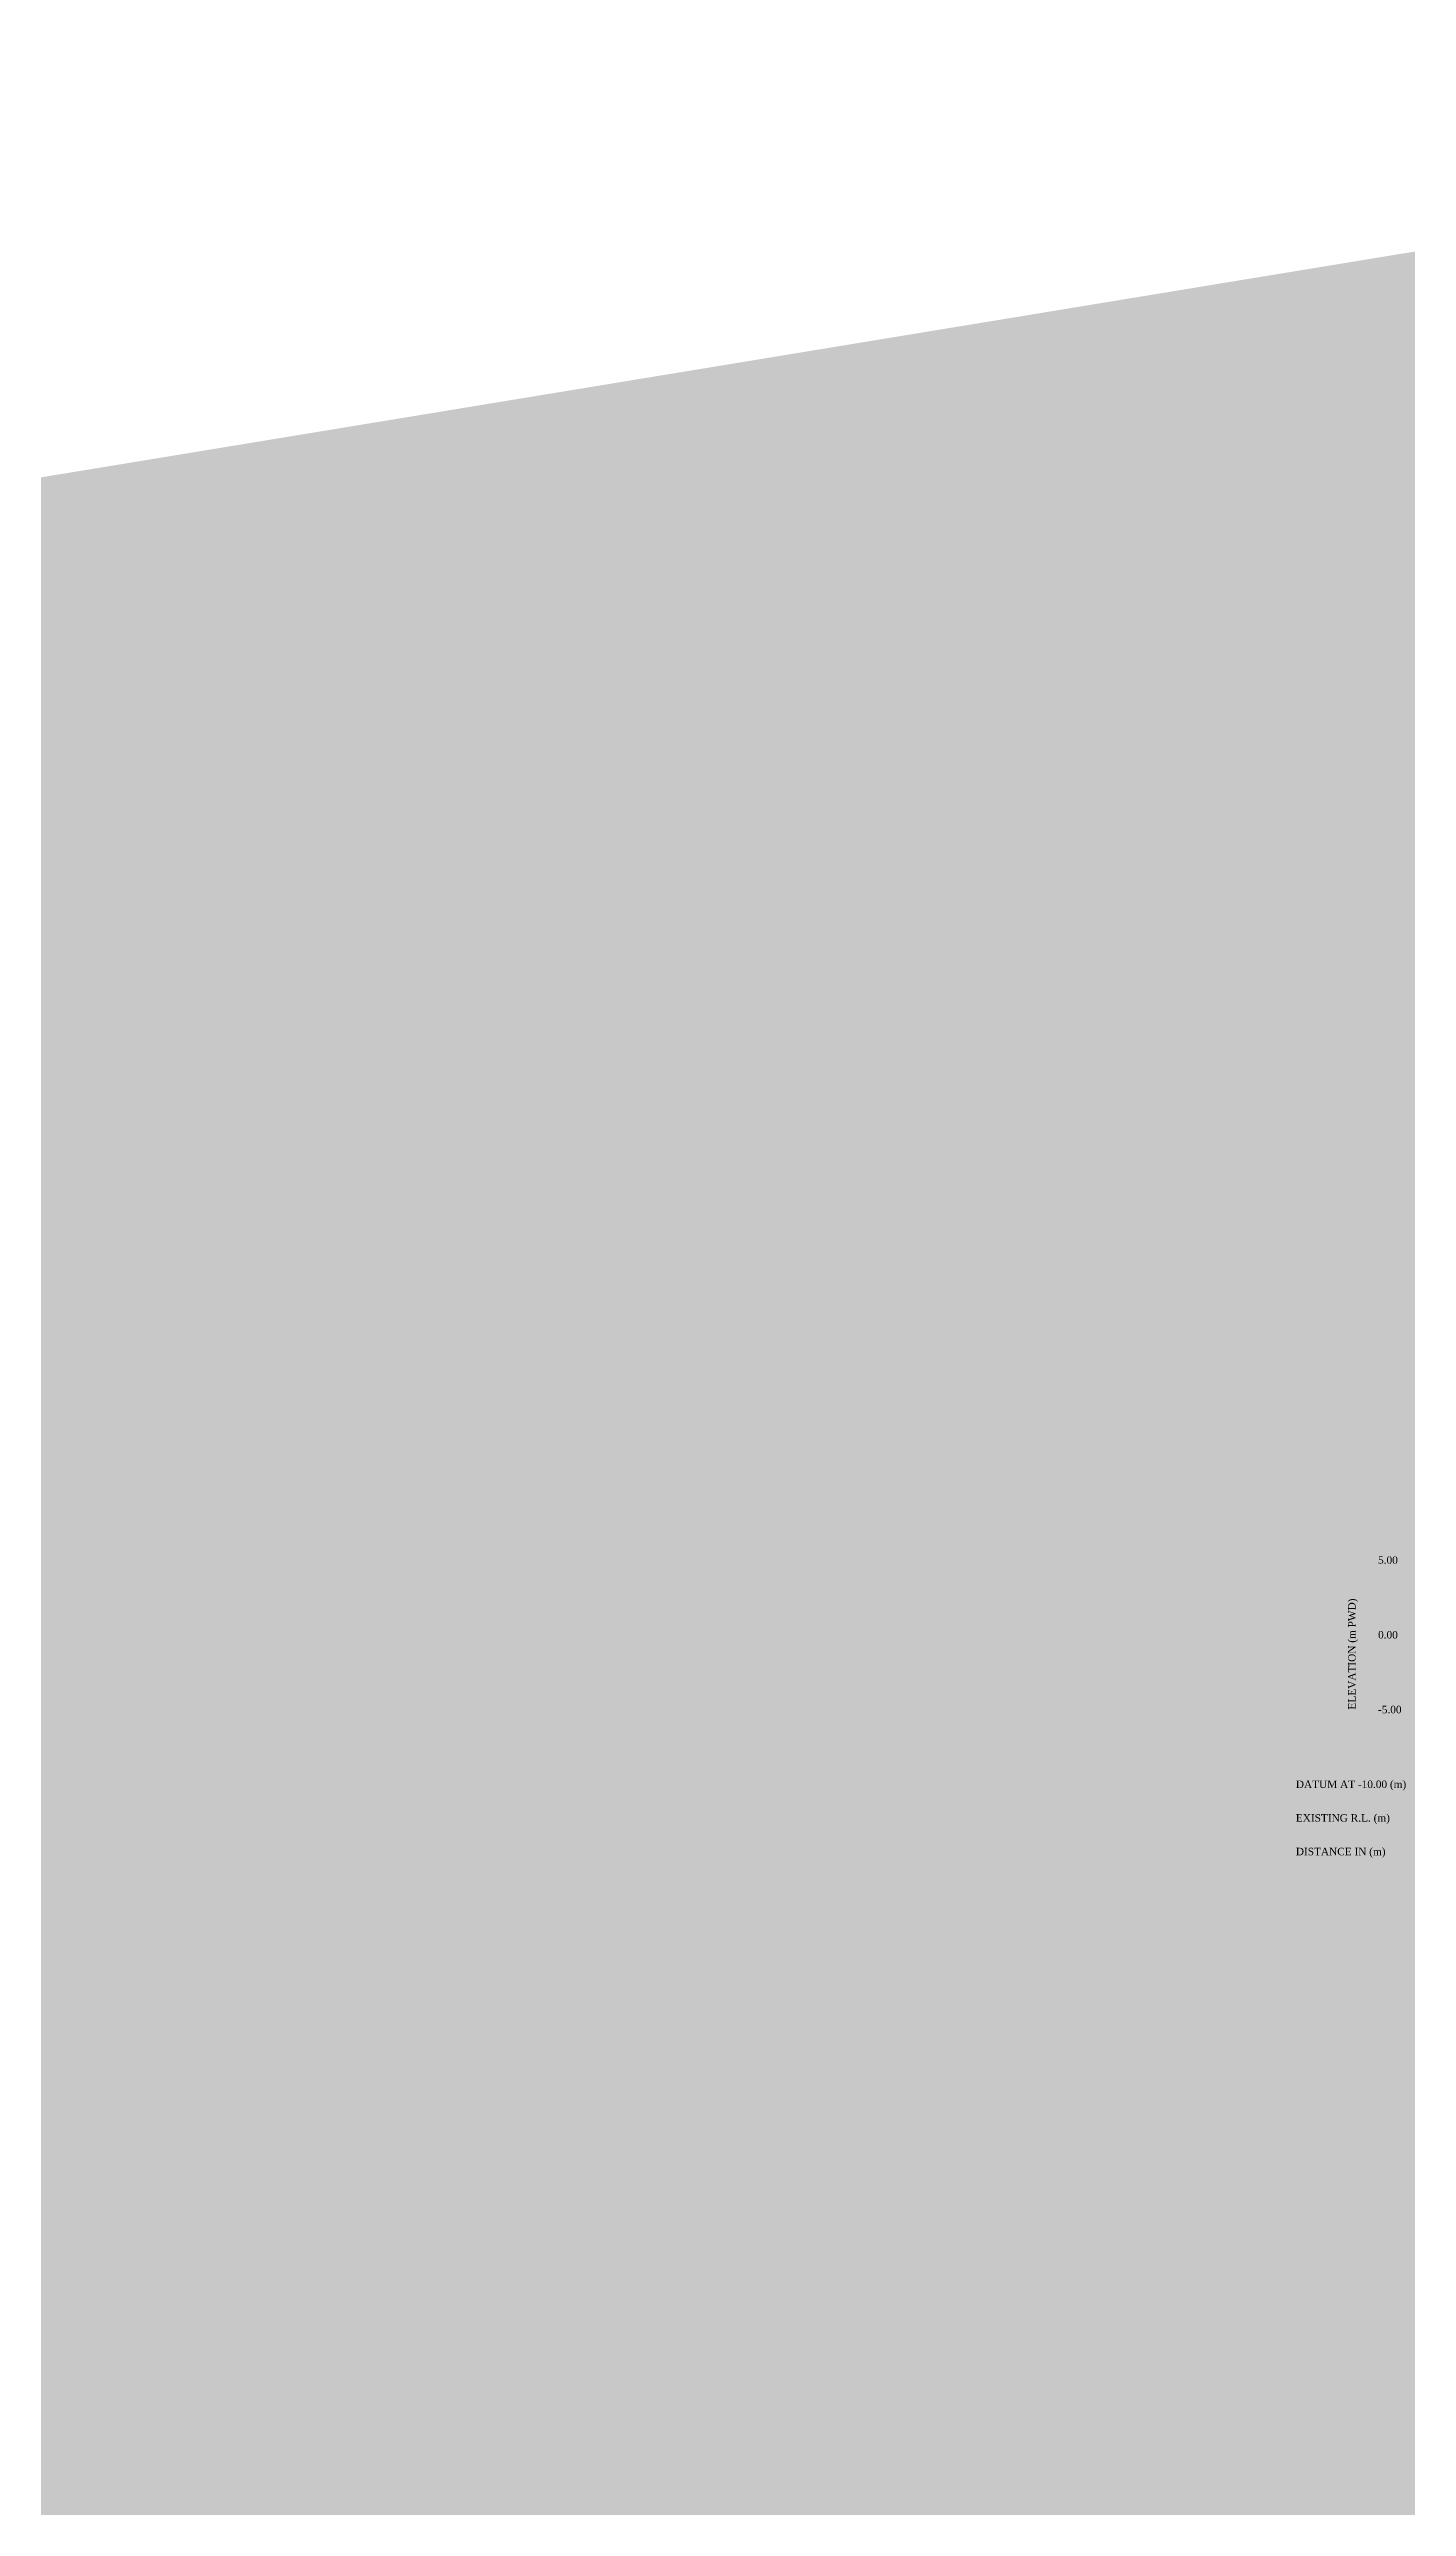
# Model space of a CAD drawing. Header units: metres. Extents: x -148477 to 178947, y -19024 to 2962.
# Drawn here: x 178773.6 to 178864.4, y 2797.2 to 2961.6 of the extents above; entities that cross this region are included whole.
import ezdxf

# ---------------------------------------------------------------- set-up
doc = ezdxf.new("R2010")
doc.units = ezdxf.units.M
doc.styles.add('liza', font='times.ttf', dxfattribs={"height": 2})
doc.styles.get("Standard").update_dxf_attribs({"font": 'times.ttf'})
doc.dimstyles.new('ISO-25', dxfattribs={"dimtxt": 2.5, "dimasz": 2.5, "dimexe": 1.25, "dimexo": 0.625, "dimtad": 1, "dimtxsty": 'Standard', "dimcen": 2.5, "dimadec": 0, "dimazin": 0, "dimtfac": 1, "dimtmove": 0, "dimatfit": 3, "dimfxl": 1, "dimarcsym": 0})

msp = doc.modelspace()

# ---------------------------------------------------------------- texts
at = {"color": 0, "linetype": 'ByBlock', "lineweight": -2, "ltscale": 0.5, "char_height": 0.5, "attachment_point": 1, "style": 'liza'}
for s, insert, width in [('5.00', (178862.4579, 2860.7942), 2), ('0.00', (178862.4579, 2855.7942), 2), ('-5.00', (178862.4579, 2850.7942), 2), ('DATUM AT -10.00 (m)', (178856.9579, 2845.7942), 7.5), ('EXISTING R.L. (m)', (178856.9579, 2843.5442), 7.5), ('DISTANCE IN (m)', (178856.9579, 2841.2942), 7.5)]:
    msp.add_mtext(s, dxfattribs=dict(at, insert=insert, width=width))
at = {"color": 0, "linetype": 'ByBlock', "lineweight": -2, "ltscale": 0.5, "insert": (178860.4579, 2850.5442), "char_height": 0.5, "width": 10, "attachment_point": 1, "rotation": 90, "style": 'liza'}
msp.add_mtext('ELEVATION (m PWD)', dxfattribs=at)

# ---------------------------------------------------------------- leaders
at = {"lineweight": 18, "ltscale": 0.5}
msp.add_leader([(177947.2606, 2797.2092), (177952.2863, 2797.2092), (177957.4731, 2797.2037)], dimstyle='ISO-25', override={"dimasz": 1000, "dimclrd": 7}, dxfattribs=at)

doc.saveas('drawing.dxf')
